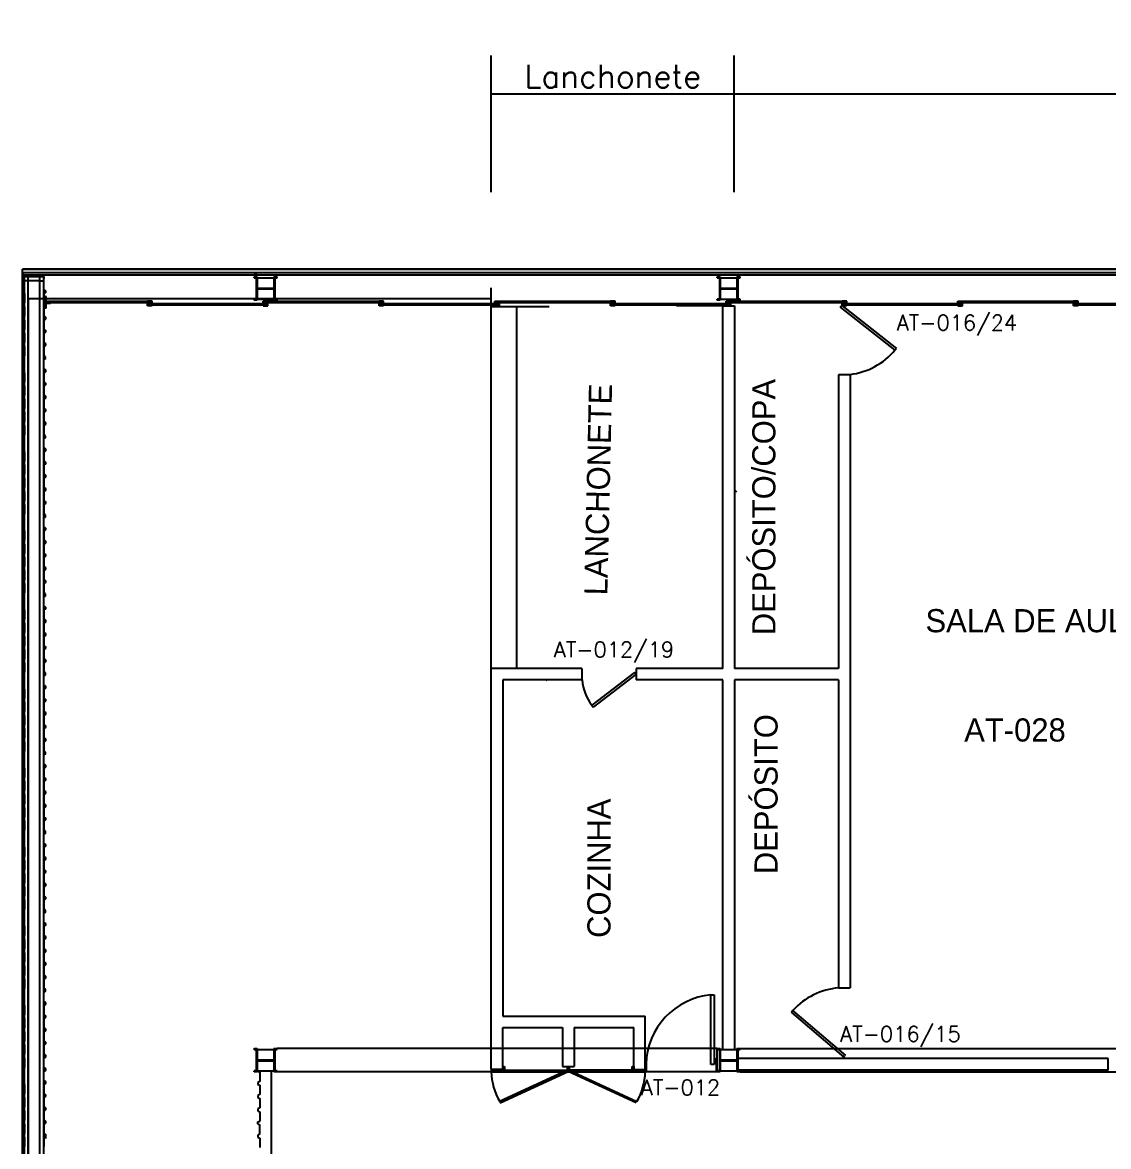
# Model space of a CAD drawing. Header units: millimetres. Extents: x 3281 to 3401, y 1379 to 1410.
# Drawn here: x 3281.09 to 3295.16, y 1395.43 to 1410 of the extents above; entities that cross this region are included whole.
import ezdxf
from ezdxf.enums import TextEntityAlignment as Align

# ---------------------------------------------------------------- set-up
doc = ezdxf.new("R2010")
doc.units = ezdxf.units.MM
for name, color, linetype in [('3', 2, 'Continuous'), ('ENDEREÇO', 2, 'Continuous'), ('MATRIZ', 2, 'Continuous'), ('MATRIZ-1', 1, 'Continuous'), ('TEXTO', 2, 'Continuous'), ('TEXTO-CENTRO-CUSTO', 2, 'Continuous')]:
    doc.layers.add(name, color=color, linetype=linetype)
doc.styles.add('FONTE', font='FONTE.shx', dxfattribs={"height": 0.4})
doc.styles.add('ROMANS', font='simplex.shx', dxfattribs={"height": 0.3})
doc.styles.add('UNB-100', font='simplex.shx', dxfattribs={"height": 0.2})
doc.dimstyles.new('1', dxfattribs={"dimtxt": 0.3, "dimasz": 0.18, "dimexe": 0.5, "dimexo": 1, "dimgap": 0.08, "dimtad": 1, "dimdec": 4, "dimzin": 12, "dimdsep": 46, "dimtxsty": 'ROMANS', "dimblk1": 'NONE', "dimblk2": 'NONE', "dimsah": 1, "dimcen": 0, "dimclrd": 2, "dimclre": 2, "dimclrt": 2, "dimadec": 0, "dimazin": 0, "dimtfac": 1, "dimtdec": 4, "dimtofl": 0, "dimtmove": 2, "dimatfit": 3, "dimldrblk": 'NONE', "dimfxl": 1, "dimtolj": 1, "dimtzin": 4, "dimarcsym": 0})

# ---------------------------------------------------------------- blocks, each defined once
blk = doc.blocks.new('*D33')
at = {"layer": 'DEFPOINTS', "color": 0, "linetype": 'Continuous', "transparency": 16777216}
for p in [(3290.313, 1409.069), (3290.313, 1406.799), (3338.322, 1406.799)]:
    blk.add_point(p, dxfattribs=at)
at = {"layer": 'TEXTO-CENTRO-CUSTO', "color": 2, "linetype": 'Continuous', "lineweight": -2, "transparency": 16777216}
for p, q in [((3290.313, 1407.799), (3290.313, 1409.569)), ((3338.322, 1407.799), (3338.322, 1409.569)), ((3338.322, 1409.069), (3290.313, 1409.069))]:
    blk.add_line(p, q, dxfattribs=at)
at = {"layer": 'TEXTO-CENTRO-CUSTO', "color": 2, "linetype": 'Continuous', "transparency": 16777216, "insert": (3314.318, 1409.299), "char_height": 0.3, "attachment_point": 5, "style": 'ROMANS'}
blk.add_mtext('\\A1;Salas de Aula', dxfattribs=at)
blk = doc.blocks.new('_NONE')
at = {"color": 0, "linetype": 'ByBlock'}
blk.add_circle((0, 0), 0.25, dxfattribs=at)
blk = doc.blocks.new('*D34')
at = {"layer": 'DEFPOINTS', "color": 0, "linetype": 'Continuous', "transparency": 16777216}
for p in [(3287.164, 1409.069), (3287.164, 1406.799), (3290.313, 1406.799)]:
    blk.add_point(p, dxfattribs=at)
at = {"layer": 'TEXTO-CENTRO-CUSTO', "color": 2, "linetype": 'Continuous', "lineweight": -2, "transparency": 16777216}
for p, q in [((3287.164, 1407.799), (3287.164, 1409.569)), ((3290.313, 1407.799), (3290.313, 1409.569)), ((3290.313, 1409.069), (3287.164, 1409.069))]:
    blk.add_line(p, q, dxfattribs=at)
at = {"layer": 'TEXTO-CENTRO-CUSTO', "color": 2, "linetype": 'Continuous', "transparency": 16777216, "insert": (3288.739, 1409.299), "char_height": 0.3, "attachment_point": 5, "style": 'ROMANS'}
blk.add_mtext('\\A1;Lanchonete', dxfattribs=at)

msp = doc.modelspace()

# ---------------------------------------------------------------- linework, layer by layer
msp.add_line((3287.16446, 1406.31487), (3287.16446, 1406.55773))
msp.add_lwpolyline([(3281.08946, 1406.79859), (3401.38888, 1406.79859), (3401.38888, 1382.29859), (3281.08946, 1382.29859)], close=True)
at = {"layer": 'MATRIZ'}
for p, q in [((3287.16446, 1401.62597), (3287.16446, 1406.31487)), ((3287.16446, 1406.31487), (3287.48946, 1406.31487)), ((3287.48946, 1406.31487), (3287.48946, 1401.62597)), ((3287.48946, 1406.31487), (3287.91446, 1406.31487)), ((3290.16446, 1406.32418), (3289.56446, 1406.32418)), ((3290.16446, 1401.62597), (3290.16446, 1406.32418)), ((3290.16446, 1406.32418), (3290.31446, 1406.32418)), ((3290.31446, 1406.32418), (3290.31446, 1401.62597)), ((3291.68607, 1406.30573), (3291.7046, 1406.32933)), ((3291.68607, 1406.30573), (3292.39434, 1405.74975)), ((3291.7046, 1406.32933), (3292.41287, 1405.77335)), ((3292.39434, 1405.74975), (3292.41287, 1405.77335)), ((3291.81446, 1405.42965), (3291.66446, 1405.42829)), ((3291.66446, 1405.42829), (3291.66446, 1401.62597)), ((3291.81446, 1405.42965), (3291.81446, 1397.48479)), ((3290.3442, 1403.90888), (3290.32266, 1403.92976)), ((3287.16446, 1396.4287), (3287.16446, 1401.62597)), ((3288.33946, 1401.62597), (3287.16446, 1401.62597)), ((3288.33946, 1401.62597), (3288.33946, 1401.47597)), ((3289.02118, 1401.57475), (3288.46531, 1401.14742)), ((3289.03946, 1401.55097), (3289.02118, 1401.57475)), ((3289.03946, 1401.62597), (3289.03946, 1401.47597)), ((3290.16446, 1401.62597), (3289.03946, 1401.62597)), ((3291.66446, 1401.62597), (3290.31446, 1401.62597)), ((3287.31446, 1401.47597), (3287.31446, 1397.12059)), ((3288.33946, 1401.47597), (3287.31446, 1401.47597)), ((3287.88946, 1401.47597), (3287.87151, 1401.46716)), ((3289.03946, 1401.55097), (3288.4836, 1401.12364)), ((3290.16446, 1401.47597), (3289.03946, 1401.47597)), ((3290.16446, 1396.68659), (3290.16446, 1401.47597)), ((3290.31446, 1401.47597), (3290.31446, 1396.68659)), ((3291.66446, 1401.47597), (3290.31446, 1401.47597)), ((3291.66446, 1401.47597), (3291.66446, 1397.48479)), ((3288.46531, 1401.14742), (3288.4836, 1401.12364)), ((3290.01064, 1397.39516), (3290.05064, 1397.39516)), ((3290.01064, 1396.49516), (3290.01064, 1397.39516)), ((3290.05064, 1397.39516), (3290.05064, 1396.49516)), ((3291.66446, 1397.48479), (3291.81486, 1397.48479)), ((3287.31446, 1397.12059), (3289.15957, 1397.12059)), ((3289.15957, 1396.4287), (3289.15957, 1397.12059)), ((3291.07247, 1397.19386), (3291.05302, 1397.17103)), ((3291.73848, 1396.58715), (3291.05302, 1397.17103)), ((3291.75793, 1396.60999), (3291.07247, 1397.19386)), ((3287.31446, 1396.97059), (3288.08701, 1396.97059)), ((3287.31446, 1396.4287), (3287.31446, 1396.97052)), ((3288.08701, 1396.97059), (3288.08701, 1396.46855)), ((3288.23701, 1396.97059), (3289.00957, 1396.97059)), ((3288.23701, 1396.97059), (3288.23701, 1396.46855)), ((3289.00957, 1396.4287), (3289.00957, 1396.97059)), ((3290.08946, 1396.39859), (3290.08946, 1396.69859)), ((3290.08946, 1396.68659), (3290.08946, 1396.69859)), ((3290.08946, 1396.69859), (3290.13146, 1396.69859)), ((3290.08946, 1396.68659), (3290.11946, 1396.68659)), ((3290.11946, 1396.68659), (3290.11946, 1396.41059)), ((3290.13146, 1396.69859), (3290.13146, 1396.39859)), ((3290.13146, 1396.68659), (3290.34746, 1396.68659)), ((3290.34746, 1396.69859), (3290.34746, 1396.39859)), ((3290.34746, 1396.69859), (3290.38946, 1396.69859)), ((3290.35946, 1396.68659), (3290.35946, 1396.41059)), ((3290.35946, 1396.68659), (3290.38946, 1396.68659)), ((3290.38946, 1396.68659), (3290.38946, 1396.69859)), ((3287.31446, 1396.41859), (3287.31446, 1396.46859)), ((3287.31446, 1396.46852), (3287.33446, 1396.46852)), ((3287.33446, 1396.46852), (3287.33446, 1396.41852)), ((3288.08701, 1396.46855), (3288.23701, 1396.46855)), ((3288.15201, 1396.41862), (3288.15201, 1396.46862)), ((3288.15201, 1396.46855), (3288.17201, 1396.46855)), ((3288.17201, 1396.46855), (3288.17201, 1396.41855)), ((3288.98957, 1396.41865), (3288.98957, 1396.46865)), ((3288.98957, 1396.46859), (3289.00957, 1396.46859)), ((3289.00957, 1396.46859), (3289.00957, 1396.41859)), ((3289.16457, 1396.57559), (3289.16957, 1396.57559)), ((3289.16457, 1396.57559), (3289.16457, 1396.41559)), ((3289.16957, 1396.57559), (3289.16957, 1396.41559)), ((3290.05064, 1396.49516), (3290.01064, 1396.49516)), ((3290.07946, 1396.57559), (3290.08446, 1396.57559)), ((3290.07946, 1396.57559), (3290.07946, 1396.41559)), ((3290.08446, 1396.57559), (3290.08446, 1396.41559)), ((3290.13146, 1396.55459), (3290.34746, 1396.55459)), ((3290.13146, 1396.54259), (3290.34746, 1396.54259)), ((3295.15957, 1396.57059), (3290.35946, 1396.57059)), ((3291.72139, 1396.60999), (3291.74084, 1396.58715)), ((3295.15957, 1396.42059), (3295.15957, 1396.57059)), ((3287.31446, 1396.4287), (3287.16446, 1396.4287)), ((3287.16446, 1396.41859), (3288.15338, 1396.41859)), ((3287.16446, 1396.41859), (3287.16446, 1396.39859)), ((3287.16446, 1396.39859), (3288.15901, 1396.39859)), ((3288.15201, 1396.41855), (3287.27045, 1396.01172)), ((3287.28091, 1395.99467), (3288.16201, 1396.40123)), ((3287.31446, 1396.41852), (3287.33446, 1396.41852)), ((3288.15201, 1396.41855), (3288.17201, 1396.41855)), ((3288.15201, 1396.41855), (3288.16201, 1396.40123)), ((3288.15901, 1396.41859), (3288.15901, 1396.39859)), ((3289.15957, 1396.41859), (3288.15938, 1396.41859)), ((3288.17201, 1396.41855), (3288.16201, 1396.40123)), ((3289.03934, 1395.99641), (3288.16201, 1396.40123)), ((3288.16501, 1396.41859), (3288.16501, 1396.39859)), ((3288.16501, 1396.39859), (3289.15957, 1396.39859)), ((3288.17201, 1396.41855), (3289.04981, 1396.01346)), ((3288.98957, 1396.41859), (3289.00957, 1396.41859)), ((3289.00957, 1396.4287), (3289.15957, 1396.4287)), ((3289.15957, 1396.41859), (3289.15957, 1396.39859)), ((3289.16457, 1396.41559), (3289.16957, 1396.41559)), ((3290.07946, 1396.41559), (3290.08446, 1396.41559)), ((3290.08946, 1396.39859), (3290.08946, 1396.41059)), ((3290.11946, 1396.41059), (3290.08946, 1396.41059)), ((3290.08946, 1396.39859), (3290.08946, 1396.41059)), ((3290.13146, 1396.39859), (3290.08946, 1396.39859)), ((3290.13146, 1396.41059), (3290.34746, 1396.41059)), ((3290.38946, 1396.39859), (3290.34746, 1396.39859)), ((3295.15957, 1396.42059), (3290.35946, 1396.42059)), ((3290.38946, 1396.41059), (3290.35946, 1396.41059)), ((3290.38946, 1396.39859), (3290.38946, 1396.41059)), ((3287.27367, 1396.01189), (3287.28367, 1395.99457))]:
    msp.add_line(p, q, dxfattribs=at)
at = {"layer": 'MATRIZ', "color": 1}
for centre, radius, start, end in [((3291.7046, 1406.33001), 0.90136, 277.001161, 319.927057), ((3290.09553, 1396.47282), 0.92624, 95.258505, 178.591344), ((3291.73845, 1396.58647), 0.90136, 94.708354, 137.63425)]:
    msp.add_arc(centre, radius, start, end, dxfattribs=at)
at = {"layer": 'MATRIZ'}
for centre, radius, start, end in [((3289.03946, 1401.55097), 0.70178, 186.134949, 215.101561), ((3287.97646, 1396.41859), 0.81225, 181.410941, 210.057733), ((3288.34757, 1396.41859), 0.81225, 329.942267, 358.589059)]:
    msp.add_arc(centre, radius, start, end, dxfattribs=at)
at = {"layer": 'MATRIZ-1'}
for p, q in [((3281.08946, 1382.29859), (3281.08946, 1406.79859)), ((3401.38888, 1406.79859), (3281.08946, 1406.79859)), ((3363.73388, 1406.75343), (3281.08946, 1406.75343)), ((3281.08946, 1406.75343), (3281.08946, 1406.72131)), ((3363.73388, 1406.72343), (3281.08946, 1406.72343)), ((3281.15746, 1406.72131), (3281.08946, 1406.72131)), ((3281.10293, 1406.67935), (3281.10293, 1406.70535)), ((3281.15746, 1406.70535), (3281.10293, 1406.70535)), ((3281.11446, 1406.64935), (3281.11446, 1406.69935)), ((3281.36446, 1406.69935), (3281.11446, 1406.69935)), ((3281.15746, 1406.70535), (3281.15746, 1406.72131)), ((3281.16446, 1406.64935), (3281.16446, 1406.69935)), ((3281.32046, 1406.72253), (3281.29646, 1406.72253)), ((3281.32146, 1406.72253), (3281.29646, 1406.72253)), ((3281.31446, 1406.64935), (3281.31446, 1406.69935)), ((3281.32146, 1406.70535), (3281.32146, 1406.72253)), ((3281.32146, 1406.70535), (3281.37041, 1406.70535)), ((3281.36446, 1406.70335), (3281.36446, 1406.70335)), ((3281.36446, 1406.70335), (3281.36446, 1406.70335)), ((3281.36446, 1406.64935), (3281.36446, 1406.69935)), ((3281.37041, 1406.67935), (3281.37041, 1406.70535)), ((3284.08946, 1406.74859), (3284.13146, 1406.74859)), ((3284.08946, 1406.69859), (3284.13146, 1406.69859)), ((3284.08946, 1406.68659), (3284.08946, 1406.69859)), ((3284.08946, 1406.68659), (3284.11946, 1406.68659)), ((3284.11946, 1406.68659), (3284.11946, 1406.41059)), ((3284.13146, 1406.69859), (3284.13146, 1406.39859)), ((3284.13146, 1406.68659), (3284.34746, 1406.68659)), ((3284.34746, 1406.69859), (3284.38946, 1406.69859)), ((3284.34746, 1406.69859), (3284.34746, 1406.39859)), ((3284.35946, 1406.68659), (3284.38946, 1406.68659)), ((3284.35946, 1406.68659), (3284.35946, 1406.41059)), ((3284.38946, 1406.68659), (3284.38946, 1406.69859)), ((3290.08946, 1406.68659), (3290.08946, 1406.69859)), ((3290.08946, 1406.69859), (3290.13146, 1406.69859)), ((3290.08946, 1406.68659), (3290.11946, 1406.68659)), ((3290.11946, 1406.68659), (3290.11946, 1406.41059)), ((3290.13146, 1406.69859), (3290.13146, 1406.39859)), ((3290.13146, 1406.68659), (3290.34746, 1406.68659)), ((3290.34746, 1406.69859), (3290.34746, 1406.39859)), ((3290.34746, 1406.69859), (3290.38946, 1406.69859)), ((3290.35946, 1406.68659), (3290.35946, 1406.41059)), ((3290.35946, 1406.68659), (3290.38946, 1406.68659)), ((3290.38946, 1406.68659), (3290.38946, 1406.69859)), ((3281.11446, 1406.53213), (3281.08946, 1406.51963)), ((3281.08946, 1406.51963), (3281.08946, 1406.49463)), ((3281.11446, 1406.53213), (3281.11446, 1406.65293)), ((3281.16446, 1406.64935), (3281.11446, 1406.64935)), ((3281.11446, 1391.28016), (3281.11446, 1406.60393)), ((3281.16413, 1391.33016), (3281.16413, 1406.64935)), ((3281.31446, 1406.64935), (3281.16446, 1406.64935)), ((3281.31413, 1391.33016), (3281.31413, 1406.64935)), ((3281.31446, 1406.64935), (3281.36446, 1406.64935)), ((3281.36446, 1391.28016), (3281.36446, 1406.64935)), ((3281.36446, 1406.42059), (3281.36446, 1406.64935)), ((3281.36446, 1406.53213), (3281.36446, 1406.64935)), ((3281.36446, 1406.53213), (3281.38946, 1406.51963)), ((3281.38946, 1406.51963), (3281.38946, 1406.49463)), ((3284.13146, 1406.55459), (3284.34746, 1406.55459)), ((3284.13146, 1406.54259), (3284.34746, 1406.54259)), ((3290.13146, 1406.55459), (3290.34746, 1406.55459)), ((3290.13146, 1406.54259), (3290.34746, 1406.54259)), ((3281.08946, 1406.49463), (3281.11446, 1406.48213)), ((3281.11446, 1406.48213), (3281.11446, 1406.36167)), ((3281.38946, 1406.49463), (3281.36446, 1406.48213)), ((3281.36446, 1406.48213), (3281.36446, 1406.36167)), ((3281.36446, 1406.43981), (3281.38946, 1406.43981)), ((3281.36446, 1406.43981), (3281.36446, 1406.41481)), ((3281.36446, 1406.41481), (3281.38946, 1406.41481)), ((3281.39446, 1406.44481), (3281.38946, 1406.44481)), ((3281.38946, 1406.29481), (3281.38946, 1406.44481)), ((3281.38946, 1406.41481), (3281.38946, 1406.43981)), ((3281.39446, 1406.29481), (3281.39446, 1406.44481)), ((3281.39446, 1406.38481), (3281.45446, 1406.38481)), ((3281.39446, 1406.35481), (3281.39446, 1406.38481)), ((3281.40146, 1406.37925), (3281.40146, 1406.36325)), ((3282.76246, 1406.37925), (3281.40146, 1406.37925)), ((3282.76946, 1406.38625), (3282.70946, 1406.38625)), ((3282.76246, 1406.36325), (3282.76246, 1406.37925)), ((3282.76946, 1406.35625), (3282.76946, 1406.38625)), ((3284.08946, 1406.39859), (3284.08946, 1406.41059)), ((3284.11946, 1406.41059), (3284.08946, 1406.41059)), ((3284.13146, 1406.39859), (3284.08946, 1406.39859)), ((3284.13146, 1406.41059), (3284.34746, 1406.41059)), ((3284.20946, 1406.38625), (3284.26946, 1406.38625)), ((3284.20946, 1406.35625), (3284.20946, 1406.38625)), ((3284.21646, 1406.36325), (3284.21646, 1406.37925)), ((3285.76246, 1406.37925), (3284.21646, 1406.37925)), ((3284.38946, 1406.39859), (3284.34746, 1406.39859)), ((3284.38946, 1406.41059), (3284.35946, 1406.41059)), ((3284.38946, 1406.39859), (3284.38946, 1406.41059)), ((3285.76946, 1406.38625), (3285.70946, 1406.38625)), ((3285.76246, 1406.36325), (3285.76246, 1406.37925)), ((3285.76946, 1406.35625), (3285.76946, 1406.38625)), ((3287.20946, 1406.38625), (3287.26946, 1406.38625)), ((3287.20946, 1406.35625), (3287.20946, 1406.38625)), ((3288.76246, 1406.37925), (3287.21646, 1406.37925)), ((3287.21646, 1406.36325), (3287.21646, 1406.37925)), ((3288.76946, 1406.38625), (3288.70946, 1406.38625)), ((3288.76246, 1406.36325), (3288.76246, 1406.37925)), ((3288.76946, 1406.35625), (3288.76946, 1406.38625)), ((3290.11946, 1406.41059), (3290.08946, 1406.41059)), ((3290.08946, 1406.39859), (3290.08946, 1406.41059)), ((3290.13146, 1406.39859), (3290.08946, 1406.39859)), ((3290.13146, 1406.41059), (3290.34746, 1406.41059)), ((3290.20946, 1406.38625), (3290.26946, 1406.38625)), ((3290.20946, 1406.35625), (3290.20946, 1406.38625)), ((3290.21646, 1406.36325), (3290.21646, 1406.37925)), ((3291.76246, 1406.37925), (3290.21646, 1406.37925)), ((3290.38946, 1406.39859), (3290.34746, 1406.39859)), ((3290.38946, 1406.41059), (3290.35946, 1406.41059)), ((3290.38946, 1406.39859), (3290.38946, 1406.41059)), ((3291.76946, 1406.38625), (3291.70946, 1406.38625)), ((3291.76246, 1406.36325), (3291.76246, 1406.37925)), ((3291.76946, 1406.35625), (3291.76946, 1406.38625)), ((3293.20946, 1406.38625), (3293.26946, 1406.38625)), ((3293.20946, 1406.35625), (3293.20946, 1406.38625)), ((3294.76246, 1406.37925), (3293.21646, 1406.37925)), ((3293.21646, 1406.36325), (3293.21646, 1406.37925)), ((3294.76946, 1406.38625), (3294.70946, 1406.38625)), ((3294.76246, 1406.36325), (3294.76246, 1406.37925)), ((3294.76946, 1406.35625), (3294.76946, 1406.38625)), ((3281.11446, 1406.36167), (3281.08946, 1406.34917)), ((3281.08946, 1406.34917), (3281.08946, 1406.32417)), ((3281.08946, 1406.32417), (3281.11446, 1406.31167)), ((3281.11446, 1406.31167), (3281.11446, 1406.19053)), ((3281.36446, 1406.32474), (3281.38946, 1406.32474)), ((3281.36446, 1406.32474), (3281.36446, 1406.29974)), ((3281.36446, 1406.29974), (3281.38946, 1406.29974)), ((3281.36446, 1406.29974), (3281.36446, 1406.19053)), ((3281.36446, 1406.27059), (3281.36446, 1406.19053)), ((3281.38946, 1406.29974), (3281.38946, 1406.32474)), ((3281.39446, 1406.29481), (3281.38946, 1406.29481)), ((3281.45446, 1406.35481), (3281.39446, 1406.35481)), ((3282.74946, 1406.36325), (3281.40146, 1406.36325)), ((3282.76246, 1406.36325), (3281.40146, 1406.36325)), ((3282.70946, 1406.35625), (3282.76946, 1406.35625)), ((3282.70946, 1406.32625), (3282.70946, 1406.35625)), ((3282.76946, 1406.32625), (3282.70946, 1406.32625)), ((3284.26246, 1406.34925), (3282.71646, 1406.34925)), ((3282.71646, 1406.34925), (3282.71646, 1406.33325)), ((3284.26246, 1406.33325), (3282.71646, 1406.33325)), ((3284.26946, 1406.35625), (3284.20946, 1406.35625)), ((3284.20946, 1406.32625), (3284.26946, 1406.32625)), ((3285.76246, 1406.36325), (3284.21646, 1406.36325)), ((3284.26246, 1406.34925), (3284.26246, 1406.33325)), ((3284.26946, 1406.32625), (3284.26946, 1406.35625)), ((3285.70946, 1406.35625), (3285.76946, 1406.35625)), ((3285.70946, 1406.32625), (3285.70946, 1406.35625)), ((3285.76946, 1406.32625), (3285.70946, 1406.32625)), ((3285.71646, 1406.34925), (3285.71646, 1406.33325)), ((3287.26246, 1406.34925), (3285.71646, 1406.34925)), ((3287.26246, 1406.33325), (3285.71646, 1406.33325)), ((3287.26946, 1406.35625), (3287.20946, 1406.35625)), ((3287.20946, 1406.32625), (3287.26946, 1406.32625)), ((3288.76246, 1406.36325), (3287.21646, 1406.36325)), ((3287.26246, 1406.34925), (3287.26246, 1406.33325)), ((3287.26946, 1406.32625), (3287.26946, 1406.35625)), ((3288.70946, 1406.35625), (3288.76946, 1406.35625)), ((3288.70946, 1406.32625), (3288.70946, 1406.35625)), ((3288.76946, 1406.32625), (3288.70946, 1406.32625)), ((3288.71646, 1406.34925), (3288.71646, 1406.33325)), ((3290.26246, 1406.34925), (3288.71646, 1406.34925)), ((3290.26246, 1406.33325), (3288.71646, 1406.33325)), ((3290.26946, 1406.35625), (3290.20946, 1406.35625)), ((3290.20946, 1406.32625), (3290.26946, 1406.32625)), ((3291.76246, 1406.36325), (3290.21646, 1406.36325)), ((3290.26246, 1406.34925), (3290.26246, 1406.33325)), ((3290.26946, 1406.32625), (3290.26946, 1406.35625)), ((3291.70946, 1406.35625), (3291.76946, 1406.35625)), ((3291.70946, 1406.32625), (3291.70946, 1406.35625)), ((3291.76946, 1406.32625), (3291.70946, 1406.32625)), ((3293.26246, 1406.34925), (3291.71646, 1406.34925)), ((3291.71646, 1406.34925), (3291.71646, 1406.33325)), ((3293.26246, 1406.33325), (3291.71646, 1406.33325)), ((3293.26946, 1406.35625), (3293.20946, 1406.35625)), ((3293.20946, 1406.32625), (3293.26946, 1406.32625)), ((3294.76246, 1406.36325), (3293.21646, 1406.36325)), ((3293.26246, 1406.34925), (3293.26246, 1406.33325)), ((3293.26946, 1406.32625), (3293.26946, 1406.35625)), ((3294.70946, 1406.35625), (3294.76946, 1406.35625)), ((3294.70946, 1406.32625), (3294.70946, 1406.35625)), ((3294.76946, 1406.32625), (3294.70946, 1406.32625)), ((3296.26246, 1406.34925), (3294.71646, 1406.34925)), ((3294.71646, 1406.34925), (3294.71646, 1406.33325)), ((3296.26246, 1406.33325), (3294.71646, 1406.33325)), ((3281.11446, 1406.19053), (3281.08946, 1406.17803)), ((3281.08946, 1406.17803), (3281.08946, 1406.15303)), ((3281.08946, 1406.15303), (3281.11446, 1406.14053)), ((3281.11446, 1406.14053), (3281.11446, 1406.01973)), ((3281.36446, 1406.19053), (3281.38946, 1406.17803)), ((3281.38946, 1406.15303), (3281.36446, 1406.14053)), ((3281.36446, 1406.14053), (3281.36446, 1406.01973)), ((3281.38946, 1406.17803), (3281.38946, 1406.15303)), ((3281.11446, 1406.01973), (3281.08946, 1406.00723)), ((3281.08946, 1406.00723), (3281.08946, 1405.98223)), ((3281.08946, 1405.98223), (3281.11446, 1405.96973)), ((3281.11446, 1405.96973), (3281.11446, 1405.84893)), ((3281.36446, 1406.01973), (3281.38946, 1406.00723)), ((3281.38946, 1405.98223), (3281.36446, 1405.96973)), ((3281.36446, 1405.96973), (3281.36446, 1405.84893)), ((3281.38946, 1406.00723), (3281.38946, 1405.98223)), ((3281.11446, 1405.84893), (3281.08946, 1405.83643)), ((3281.08946, 1405.83643), (3281.08946, 1405.81143)), ((3281.08946, 1405.81143), (3281.11446, 1405.79893)), ((3281.11446, 1405.79893), (3281.11446, 1405.67813)), ((3281.36446, 1405.84893), (3281.38946, 1405.83643)), ((3281.38946, 1405.81143), (3281.36446, 1405.79893)), ((3281.36446, 1405.79893), (3281.36446, 1405.67813)), ((3281.38946, 1405.83643), (3281.38946, 1405.81143)), ((3281.08946, 1405.66563), (3281.11446, 1405.67813)), ((3281.08946, 1405.64063), (3281.08946, 1405.66563)), ((3281.38946, 1405.66563), (3281.36446, 1405.67813)), ((3281.38946, 1405.64063), (3281.38946, 1405.66563)), ((3281.08946, 1405.64063), (3281.11446, 1405.62813)), ((3281.11446, 1405.50733), (3281.08946, 1405.49483)), ((3281.11446, 1405.50733), (3281.11446, 1405.62813)), ((3281.38946, 1405.64063), (3281.36446, 1405.62813)), ((3281.36446, 1405.50733), (3281.36446, 1405.62813)), ((3281.36446, 1405.50733), (3281.38946, 1405.49483)), ((3281.08946, 1405.49483), (3281.08946, 1405.46983)), ((3281.08946, 1405.46983), (3281.11446, 1405.45733)), ((3281.11446, 1405.45733), (3281.11446, 1405.33687)), ((3281.38946, 1405.46983), (3281.36446, 1405.45733)), ((3281.36446, 1405.45733), (3281.36446, 1405.33687)), ((3281.38946, 1405.49483), (3281.38946, 1405.46983)), ((3281.11446, 1405.33687), (3281.08946, 1405.32437)), ((3281.08946, 1405.32437), (3281.08946, 1405.29937)), ((3281.08946, 1405.29937), (3281.11446, 1405.28687)), ((3281.11446, 1405.28687), (3281.11446, 1405.16573)), ((3281.36446, 1405.33687), (3281.38946, 1405.32437)), ((3281.38946, 1405.29937), (3281.36446, 1405.28687)), ((3281.36446, 1405.28687), (3281.36446, 1405.16573)), ((3281.38946, 1405.32437), (3281.38946, 1405.29937)), ((3281.11446, 1405.16573), (3281.08946, 1405.15323)), ((3281.08946, 1405.15323), (3281.08946, 1405.12823)), ((3281.08946, 1405.12823), (3281.11446, 1405.11573)), ((3281.11446, 1405.11573), (3281.11446, 1404.99493)), ((3281.36446, 1405.16573), (3281.38946, 1405.15323)), ((3281.38946, 1405.12823), (3281.36446, 1405.11573)), ((3281.36446, 1405.11573), (3281.36446, 1404.99493)), ((3281.38946, 1405.15323), (3281.38946, 1405.12823)), ((3281.11446, 1404.99493), (3281.08946, 1404.98243)), ((3281.08946, 1404.98243), (3281.08946, 1404.95743)), ((3281.08946, 1404.95743), (3281.11446, 1404.94493)), ((3281.11446, 1404.94493), (3281.11446, 1404.82413)), ((3281.36446, 1404.99493), (3281.38946, 1404.98243)), ((3281.38946, 1404.95743), (3281.36446, 1404.94493)), ((3281.36446, 1404.94493), (3281.36446, 1404.82413)), ((3281.38946, 1404.98243), (3281.38946, 1404.95743)), ((3281.11446, 1404.82413), (3281.08946, 1404.81163)), ((3281.08946, 1404.81163), (3281.08946, 1404.78663)), ((3281.08946, 1404.78663), (3281.11446, 1404.77413)), ((3281.11446, 1404.77413), (3281.11446, 1404.65333)), ((3281.36446, 1404.82413), (3281.38946, 1404.81163)), ((3281.38946, 1404.78663), (3281.36446, 1404.77413)), ((3281.36446, 1404.77413), (3281.36446, 1404.65333)), ((3281.38946, 1404.81163), (3281.38946, 1404.78663)), ((3281.08946, 1404.64083), (3281.11446, 1404.65333)), ((3281.08946, 1404.61583), (3281.08946, 1404.64083)), ((3281.38946, 1404.64083), (3281.36446, 1404.65333)), ((3281.38946, 1404.61583), (3281.38946, 1404.64083)), ((3281.08946, 1404.61583), (3281.11446, 1404.60333)), ((3281.11446, 1404.48253), (3281.08946, 1404.47003)), ((3281.11446, 1404.48253), (3281.11446, 1404.60333)), ((3281.38946, 1404.61583), (3281.36446, 1404.60333)), ((3281.36446, 1404.48253), (3281.36446, 1404.60333)), ((3281.36446, 1404.48253), (3281.38946, 1404.47003)), ((3281.08946, 1404.47003), (3281.08946, 1404.44503)), ((3281.08946, 1404.44503), (3281.11446, 1404.43253)), ((3281.11446, 1404.43253), (3281.11446, 1404.31207)), ((3281.38946, 1404.44503), (3281.36446, 1404.43253)), ((3281.36446, 1404.43253), (3281.36446, 1404.31207)), ((3281.38946, 1404.47003), (3281.38946, 1404.44503)), ((3281.11446, 1404.31207), (3281.08946, 1404.29957)), ((3281.08946, 1404.29957), (3281.08946, 1404.27457)), ((3281.08946, 1404.27457), (3281.11446, 1404.26207)), ((3281.11446, 1404.26207), (3281.11446, 1404.14093)), ((3281.36446, 1404.31207), (3281.38946, 1404.29957)), ((3281.38946, 1404.27457), (3281.36446, 1404.26207)), ((3281.36446, 1404.26207), (3281.36446, 1404.14093)), ((3281.38946, 1404.29957), (3281.38946, 1404.27457)), ((3281.11446, 1404.14093), (3281.08946, 1404.12843)), ((3281.08946, 1404.12843), (3281.08946, 1404.10343)), ((3281.08946, 1404.10343), (3281.11446, 1404.09093)), ((3281.11446, 1404.09093), (3281.11446, 1403.97013)), ((3281.36446, 1404.14093), (3281.38946, 1404.12843)), ((3281.38946, 1404.10343), (3281.36446, 1404.09093)), ((3281.36446, 1404.09093), (3281.36446, 1403.97013)), ((3281.38946, 1404.12843), (3281.38946, 1404.10343)), ((3281.11446, 1403.97013), (3281.08946, 1403.95763)), ((3281.08946, 1403.95763), (3281.08946, 1403.93263)), ((3281.08946, 1403.93263), (3281.11446, 1403.92013)), ((3281.11446, 1403.92013), (3281.11446, 1403.79933)), ((3281.36446, 1403.97013), (3281.38946, 1403.95763)), ((3281.38946, 1403.93263), (3281.36446, 1403.92013)), ((3281.36446, 1403.92013), (3281.36446, 1403.79933)), ((3281.38946, 1403.95763), (3281.38946, 1403.93263)), ((3281.11446, 1403.79933), (3281.08946, 1403.78683)), ((3281.08946, 1403.78683), (3281.08946, 1403.76183)), ((3281.08946, 1403.76183), (3281.11446, 1403.74933)), ((3281.11446, 1403.74933), (3281.11446, 1403.62853)), ((3281.36446, 1403.79933), (3281.38946, 1403.78683)), ((3281.38946, 1403.76183), (3281.36446, 1403.74933)), ((3281.36446, 1403.74933), (3281.36446, 1403.62853)), ((3281.38946, 1403.78683), (3281.38946, 1403.76183)), ((3281.08946, 1403.61603), (3281.11446, 1403.62853)), ((3281.08946, 1403.59103), (3281.08946, 1403.61603)), ((3281.38946, 1403.61603), (3281.36446, 1403.62853)), ((3281.38946, 1403.59103), (3281.38946, 1403.61603)), ((3281.08946, 1403.59103), (3281.11446, 1403.57853)), ((3281.11446, 1403.45773), (3281.11446, 1403.57853)), ((3281.38946, 1403.59103), (3281.36446, 1403.57853)), ((3281.36446, 1403.45773), (3281.36446, 1403.57853)), ((3281.11446, 1403.45773), (3281.08946, 1403.44523)), ((3281.08946, 1403.44523), (3281.08946, 1403.42023)), ((3281.08946, 1403.42023), (3281.11446, 1403.40773)), ((3281.11446, 1403.40773), (3281.11446, 1403.28727)), ((3281.36446, 1403.45773), (3281.38946, 1403.44523)), ((3281.38946, 1403.42023), (3281.36446, 1403.40773)), ((3281.36446, 1403.40773), (3281.36446, 1403.28727)), ((3281.38946, 1403.44523), (3281.38946, 1403.42023)), ((3281.11446, 1403.28727), (3281.08946, 1403.27477)), ((3281.08946, 1403.27477), (3281.08946, 1403.24977)), ((3281.08946, 1403.24977), (3281.11446, 1403.23727)), ((3281.11446, 1403.23727), (3281.11446, 1403.11613)), ((3281.36446, 1403.28727), (3281.38946, 1403.27477)), ((3281.38946, 1403.24977), (3281.36446, 1403.23727)), ((3281.36446, 1403.23727), (3281.36446, 1403.11613)), ((3281.38946, 1403.27477), (3281.38946, 1403.24977)), ((3281.11446, 1403.11613), (3281.08946, 1403.10363)), ((3281.08946, 1403.10363), (3281.08946, 1403.07863)), ((3281.08946, 1403.07863), (3281.11446, 1403.06613)), ((3281.11446, 1403.06613), (3281.11446, 1402.94533)), ((3281.36446, 1403.11613), (3281.38946, 1403.10363)), ((3281.38946, 1403.07863), (3281.36446, 1403.06613)), ((3281.36446, 1403.06613), (3281.36446, 1402.94533)), ((3281.38946, 1403.10363), (3281.38946, 1403.07863)), ((3281.11446, 1402.94533), (3281.08946, 1402.93283)), ((3281.08946, 1402.93283), (3281.08946, 1402.90783)), ((3281.08946, 1402.90783), (3281.11446, 1402.89533)), ((3281.11446, 1402.89533), (3281.11446, 1402.77453)), ((3281.36446, 1402.94533), (3281.38946, 1402.93283)), ((3281.38946, 1402.90783), (3281.36446, 1402.89533)), ((3281.36446, 1402.89533), (3281.36446, 1402.77453)), ((3281.38946, 1402.93283), (3281.38946, 1402.90783)), ((3281.11446, 1402.77453), (3281.08946, 1402.76203)), ((3281.08946, 1402.76203), (3281.08946, 1402.73703)), ((3281.08946, 1402.73703), (3281.11446, 1402.72453)), ((3281.36446, 1402.77453), (3281.38946, 1402.76203)), ((3281.38946, 1402.73703), (3281.36446, 1402.72453)), ((3281.38946, 1402.76203), (3281.38946, 1402.73703)), ((3281.08946, 1402.59123), (3281.11446, 1402.60373)), ((3281.08946, 1402.56623), (3281.08946, 1402.59123)), ((3281.11446, 1402.72453), (3281.11446, 1402.60373)), ((3281.36446, 1402.72453), (3281.36446, 1402.60373)), ((3281.38946, 1402.59123), (3281.36446, 1402.60373)), ((3281.38946, 1402.56623), (3281.38946, 1402.59123)), ((3281.08946, 1402.56623), (3281.11446, 1402.55373)), ((3281.11446, 1402.43293), (3281.11446, 1402.55373)), ((3281.38946, 1402.56623), (3281.36446, 1402.55373)), ((3281.36446, 1402.43293), (3281.36446, 1402.55373)), ((3281.11446, 1402.43293), (3281.08946, 1402.42043)), ((3281.08946, 1402.42043), (3281.08946, 1402.39543)), ((3281.08946, 1402.39543), (3281.11446, 1402.38293)), ((3281.11446, 1402.38293), (3281.11446, 1402.26247)), ((3281.36446, 1402.43293), (3281.38946, 1402.42043)), ((3281.38946, 1402.39543), (3281.36446, 1402.38293)), ((3281.36446, 1402.38293), (3281.36446, 1402.26247)), ((3281.38946, 1402.42043), (3281.38946, 1402.39543)), ((3281.11446, 1402.26247), (3281.08946, 1402.24997)), ((3281.08946, 1402.24997), (3281.08946, 1402.22497)), ((3281.08946, 1402.22497), (3281.11446, 1402.21247)), ((3281.11446, 1402.21247), (3281.11446, 1402.09133)), ((3281.36446, 1402.26247), (3281.38946, 1402.24997)), ((3281.38946, 1402.22497), (3281.36446, 1402.21247)), ((3281.36446, 1402.21247), (3281.36446, 1402.09133)), ((3281.38946, 1402.24997), (3281.38946, 1402.22497)), ((3281.11446, 1402.09133), (3281.08946, 1402.07883)), ((3281.08946, 1402.07883), (3281.08946, 1402.05383)), ((3281.08946, 1402.05383), (3281.11446, 1402.04133)), ((3281.11446, 1402.04133), (3281.11446, 1401.92053)), ((3281.36446, 1402.09133), (3281.38946, 1402.07883)), ((3281.38946, 1402.05383), (3281.36446, 1402.04133)), ((3281.36446, 1402.04133), (3281.36446, 1401.92053)), ((3281.38946, 1402.07883), (3281.38946, 1402.05383)), ((3281.11446, 1401.92053), (3281.08946, 1401.90803)), ((3281.08946, 1401.90803), (3281.08946, 1401.88303)), ((3281.08946, 1401.88303), (3281.11446, 1401.87053)), ((3281.11446, 1401.87053), (3281.11446, 1401.74973)), ((3281.36446, 1401.92053), (3281.38946, 1401.90803)), ((3281.38946, 1401.88303), (3281.36446, 1401.87053)), ((3281.36446, 1401.87053), (3281.36446, 1401.74973)), ((3281.38946, 1401.90803), (3281.38946, 1401.88303)), ((3281.11446, 1401.74973), (3281.08946, 1401.73723)), ((3281.08946, 1401.73723), (3281.08946, 1401.71223)), ((3281.08946, 1401.71223), (3281.11446, 1401.69973)), ((3281.36446, 1401.74973), (3281.38946, 1401.73723)), ((3281.38946, 1401.71223), (3281.36446, 1401.69973)), ((3281.38946, 1401.73723), (3281.38946, 1401.71223)), ((3281.08946, 1401.56643), (3281.11446, 1401.57893)), ((3281.08946, 1401.54143), (3281.08946, 1401.56643)), ((3281.11446, 1401.69973), (3281.11446, 1401.57893)), ((3281.36446, 1401.69973), (3281.36446, 1401.57893)), ((3281.38946, 1401.56643), (3281.36446, 1401.57893)), ((3281.38946, 1401.54143), (3281.38946, 1401.56643)), ((3281.08946, 1401.54143), (3281.11446, 1401.52893)), ((3281.11446, 1401.40813), (3281.11446, 1401.52893)), ((3281.38946, 1401.54143), (3281.36446, 1401.52893)), ((3281.36446, 1401.40813), (3281.36446, 1401.52893)), ((3281.11446, 1401.40813), (3281.08946, 1401.39563)), ((3281.08946, 1401.39563), (3281.08946, 1401.37063)), ((3281.08946, 1401.37063), (3281.11446, 1401.35813)), ((3281.11446, 1401.35813), (3281.11446, 1401.23767)), ((3281.36446, 1401.40813), (3281.38946, 1401.39563)), ((3281.38946, 1401.37063), (3281.36446, 1401.35813)), ((3281.36446, 1401.35813), (3281.36446, 1401.23767)), ((3281.38946, 1401.39563), (3281.38946, 1401.37063)), ((3281.11446, 1401.23767), (3281.08946, 1401.22517)), ((3281.08946, 1401.22517), (3281.08946, 1401.20017)), ((3281.08946, 1401.20017), (3281.11446, 1401.18767)), ((3281.11446, 1401.18767), (3281.11446, 1401.06653)), ((3281.36446, 1401.23767), (3281.38946, 1401.22517)), ((3281.38946, 1401.20017), (3281.36446, 1401.18767)), ((3281.36446, 1401.18767), (3281.36446, 1401.06653)), ((3281.38946, 1401.22517), (3281.38946, 1401.20017)), ((3281.11446, 1401.06653), (3281.08946, 1401.05403)), ((3281.08946, 1401.05403), (3281.08946, 1401.02903)), ((3281.08946, 1401.02903), (3281.11446, 1401.01653)), ((3281.11446, 1401.01653), (3281.11446, 1400.89573)), ((3281.36446, 1401.06653), (3281.38946, 1401.05403)), ((3281.38946, 1401.02903), (3281.36446, 1401.01653)), ((3281.36446, 1401.01653), (3281.36446, 1400.89573)), ((3281.38946, 1401.05403), (3281.38946, 1401.02903)), ((3281.11446, 1400.89573), (3281.08946, 1400.88323)), ((3281.08946, 1400.88323), (3281.08946, 1400.85823)), ((3281.08946, 1400.85823), (3281.11446, 1400.84573)), ((3281.11446, 1400.84573), (3281.11446, 1400.72493)), ((3281.36446, 1400.89573), (3281.38946, 1400.88323)), ((3281.38946, 1400.85823), (3281.36446, 1400.84573)), ((3281.36446, 1400.84573), (3281.36446, 1400.72493)), ((3281.38946, 1400.88323), (3281.38946, 1400.85823)), ((3281.11446, 1400.72493), (3281.08946, 1400.71243)), ((3281.08946, 1400.71243), (3281.08946, 1400.68743)), ((3281.36446, 1400.72493), (3281.38946, 1400.71243)), ((3281.38946, 1400.71243), (3281.38946, 1400.68743)), ((3281.08946, 1400.68743), (3281.11446, 1400.67493)), ((3281.08946, 1400.54163), (3281.11446, 1400.55413)), ((3281.11446, 1400.67493), (3281.11446, 1400.55413)), ((3281.38946, 1400.68743), (3281.36446, 1400.67493)), ((3281.36446, 1400.67493), (3281.36446, 1400.55413)), ((3281.38946, 1400.54163), (3281.36446, 1400.55413)), ((3281.08946, 1400.51663), (3281.08946, 1400.54163)), ((3281.08946, 1400.51663), (3281.11446, 1400.50413)), ((3281.11446, 1400.38333), (3281.11446, 1400.50413)), ((3281.38946, 1400.51663), (3281.36446, 1400.50413)), ((3281.36446, 1400.38333), (3281.36446, 1400.50413)), ((3281.38946, 1400.51663), (3281.38946, 1400.54163)), ((3281.11446, 1400.38333), (3281.08946, 1400.37083)), ((3281.08946, 1400.37083), (3281.08946, 1400.34583)), ((3281.08946, 1400.34583), (3281.11446, 1400.33333)), ((3281.11446, 1400.33333), (3281.11446, 1400.21287)), ((3281.36446, 1400.38333), (3281.38946, 1400.37083)), ((3281.38946, 1400.34583), (3281.36446, 1400.33333)), ((3281.36446, 1400.33333), (3281.36446, 1400.21287)), ((3281.38946, 1400.37083), (3281.38946, 1400.34583)), ((3281.11446, 1400.21287), (3281.08946, 1400.20037)), ((3281.08946, 1400.20037), (3281.08946, 1400.17537)), ((3281.08946, 1400.17537), (3281.11446, 1400.16287)), ((3281.11446, 1400.16287), (3281.11446, 1400.04173)), ((3281.36446, 1400.21287), (3281.38946, 1400.20037)), ((3281.38946, 1400.17537), (3281.36446, 1400.16287)), ((3281.36446, 1400.16287), (3281.36446, 1400.04173)), ((3281.38946, 1400.20037), (3281.38946, 1400.17537)), ((3281.11446, 1400.04173), (3281.08946, 1400.02923)), ((3281.08946, 1400.02923), (3281.08946, 1400.00423)), ((3281.08946, 1400.00423), (3281.11446, 1399.99173)), ((3281.11446, 1399.99173), (3281.11446, 1399.87093)), ((3281.36446, 1400.04173), (3281.38946, 1400.02923)), ((3281.38946, 1400.00423), (3281.36446, 1399.99173)), ((3281.36446, 1399.99173), (3281.36446, 1399.87093)), ((3281.38946, 1400.02923), (3281.38946, 1400.00423)), ((3281.11446, 1399.87093), (3281.08946, 1399.85843)), ((3281.08946, 1399.85843), (3281.08946, 1399.83343)), ((3281.08946, 1399.83343), (3281.11446, 1399.82093)), ((3281.11446, 1399.82093), (3281.11446, 1399.70013)), ((3281.36446, 1399.87093), (3281.38946, 1399.85843)), ((3281.38946, 1399.83343), (3281.36446, 1399.82093)), ((3281.36446, 1399.82093), (3281.36446, 1399.70013)), ((3281.38946, 1399.85843), (3281.38946, 1399.83343)), ((3281.11446, 1399.70013), (3281.08946, 1399.68763)), ((3281.08946, 1399.68763), (3281.08946, 1399.66263)), ((3281.36446, 1399.70013), (3281.38946, 1399.68763)), ((3281.38946, 1399.68763), (3281.38946, 1399.66263)), ((3281.08946, 1399.66263), (3281.11446, 1399.65013)), ((3281.08946, 1399.51683), (3281.11446, 1399.52933)), ((3281.11446, 1399.65013), (3281.11446, 1399.52933)), ((3281.38946, 1399.66263), (3281.36446, 1399.65013)), ((3281.36446, 1399.65013), (3281.36446, 1399.52933)), ((3281.38946, 1399.51683), (3281.36446, 1399.52933)), ((3281.08946, 1399.49183), (3281.08946, 1399.51683)), ((3281.08946, 1399.49183), (3281.11446, 1399.47933)), ((3281.11446, 1399.35853), (3281.11446, 1399.47933)), ((3281.38946, 1399.49183), (3281.36446, 1399.47933)), ((3281.36446, 1399.35853), (3281.36446, 1399.47933)), ((3281.38946, 1399.49183), (3281.38946, 1399.51683)), ((3281.11446, 1399.35853), (3281.08946, 1399.34603)), ((3281.08946, 1399.34603), (3281.08946, 1399.32103)), ((3281.08946, 1399.32103), (3281.11446, 1399.30853)), ((3281.11446, 1399.30853), (3281.11446, 1399.18807)), ((3281.36446, 1399.35853), (3281.38946, 1399.34603)), ((3281.38946, 1399.32103), (3281.36446, 1399.30853)), ((3281.36446, 1399.30853), (3281.36446, 1399.18807)), ((3281.38946, 1399.34603), (3281.38946, 1399.32103)), ((3281.11446, 1399.18807), (3281.08946, 1399.17557)), ((3281.08946, 1399.17557), (3281.08946, 1399.15057)), ((3281.08946, 1399.15057), (3281.11446, 1399.13807)), ((3281.11446, 1399.13807), (3281.11446, 1399.01693)), ((3281.36446, 1399.18807), (3281.38946, 1399.17557)), ((3281.38946, 1399.15057), (3281.36446, 1399.13807)), ((3281.36446, 1399.13807), (3281.36446, 1399.01693)), ((3281.38946, 1399.17557), (3281.38946, 1399.15057)), ((3281.11446, 1399.01693), (3281.08946, 1399.00443)), ((3281.08946, 1399.00443), (3281.08946, 1398.97943)), ((3281.08946, 1398.97943), (3281.11446, 1398.96693)), ((3281.11446, 1398.96693), (3281.11446, 1398.84613)), ((3281.36446, 1399.01693), (3281.38946, 1399.00443)), ((3281.38946, 1398.97943), (3281.36446, 1398.96693)), ((3281.36446, 1398.96693), (3281.36446, 1398.84613)), ((3281.38946, 1399.00443), (3281.38946, 1398.97943)), ((3281.11446, 1398.84613), (3281.08946, 1398.83363)), ((3281.08946, 1398.83363), (3281.08946, 1398.80863)), ((3281.08946, 1398.80863), (3281.11446, 1398.79613)), ((3281.36446, 1398.84613), (3281.38946, 1398.83363)), ((3281.38946, 1398.80863), (3281.36446, 1398.79613)), ((3281.38946, 1398.83363), (3281.38946, 1398.80863)), ((3281.11446, 1398.67533), (3281.08946, 1398.66283)), ((3281.08946, 1398.66283), (3281.08946, 1398.63783)), ((3281.11446, 1398.79613), (3281.11446, 1398.67533)), ((3281.36446, 1398.79613), (3281.36446, 1398.67533)), ((3281.36446, 1398.67533), (3281.38946, 1398.66283)), ((3281.38946, 1398.66283), (3281.38946, 1398.63783)), ((3281.08946, 1398.63783), (3281.11446, 1398.62533)), ((3281.11446, 1398.62533), (3281.11446, 1398.50453)), ((3281.38946, 1398.63783), (3281.36446, 1398.62533)), ((3281.36446, 1398.62533), (3281.36446, 1398.50453)), ((3281.08946, 1398.49203), (3281.11446, 1398.50453)), ((3281.08946, 1398.46703), (3281.08946, 1398.49203)), ((3281.08946, 1398.46703), (3281.11446, 1398.45453)), ((3281.11446, 1398.33373), (3281.11446, 1398.45453)), ((3281.38946, 1398.49203), (3281.36446, 1398.50453)), ((3281.38946, 1398.46703), (3281.36446, 1398.45453)), ((3281.36446, 1398.33373), (3281.36446, 1398.45453)), ((3281.38946, 1398.46703), (3281.38946, 1398.49203)), ((3281.11446, 1398.33373), (3281.08946, 1398.32123)), ((3281.08946, 1398.32123), (3281.08946, 1398.29623)), ((3281.08946, 1398.29623), (3281.11446, 1398.28373)), ((3281.11446, 1398.28373), (3281.11446, 1398.16327)), ((3281.36446, 1398.33373), (3281.38946, 1398.32123)), ((3281.38946, 1398.29623), (3281.36446, 1398.28373)), ((3281.36446, 1398.28373), (3281.36446, 1398.16327)), ((3281.38946, 1398.32123), (3281.38946, 1398.29623)), ((3281.11446, 1398.16327), (3281.08946, 1398.15077)), ((3281.08946, 1398.15077), (3281.08946, 1398.12577)), ((3281.08946, 1398.12577), (3281.11446, 1398.11327)), ((3281.11446, 1398.11327), (3281.11446, 1397.99213)), ((3281.36446, 1398.16327), (3281.38946, 1398.15077)), ((3281.38946, 1398.12577), (3281.36446, 1398.11327)), ((3281.36446, 1398.11327), (3281.36446, 1397.99213)), ((3281.38946, 1398.15077), (3281.38946, 1398.12577)), ((3281.11446, 1397.99213), (3281.08946, 1397.97963)), ((3281.08946, 1397.97963), (3281.08946, 1397.95463)), ((3281.08946, 1397.95463), (3281.11446, 1397.94213)), ((3281.11446, 1397.94213), (3281.11446, 1397.82133)), ((3281.36446, 1397.99213), (3281.38946, 1397.97963)), ((3281.38946, 1397.95463), (3281.36446, 1397.94213)), ((3281.36446, 1397.94213), (3281.36446, 1397.82133)), ((3281.38946, 1397.97963), (3281.38946, 1397.95463)), ((3281.11446, 1397.82133), (3281.08946, 1397.80883)), ((3281.08946, 1397.80883), (3281.08946, 1397.78383)), ((3281.08946, 1397.78383), (3281.11446, 1397.77133)), ((3281.36446, 1397.82133), (3281.38946, 1397.80883)), ((3281.38946, 1397.78383), (3281.36446, 1397.77133)), ((3281.38946, 1397.80883), (3281.38946, 1397.78383)), ((3281.11446, 1397.65053), (3281.08946, 1397.63803)), ((3281.08946, 1397.63803), (3281.08946, 1397.61303)), ((3281.11446, 1397.77133), (3281.11446, 1397.65053)), ((3281.36446, 1397.77133), (3281.36446, 1397.65053)), ((3281.36446, 1397.65053), (3281.38946, 1397.63803)), ((3281.38946, 1397.63803), (3281.38946, 1397.61303)), ((3281.08946, 1397.61303), (3281.11446, 1397.60053)), ((3281.11446, 1397.60053), (3281.11446, 1397.47973)), ((3281.38946, 1397.61303), (3281.36446, 1397.60053)), ((3281.36446, 1397.60053), (3281.36446, 1397.47973)), ((3281.08946, 1397.46723), (3281.11446, 1397.47973)), ((3281.08946, 1397.44223), (3281.08946, 1397.46723)), ((3281.08946, 1397.44223), (3281.11446, 1397.42973)), ((3281.11446, 1397.30893), (3281.11446, 1397.42973)), ((3281.38946, 1397.46723), (3281.36446, 1397.47973)), ((3281.38946, 1397.44223), (3281.36446, 1397.42973)), ((3281.36446, 1397.30893), (3281.36446, 1397.42973)), ((3281.38946, 1397.44223), (3281.38946, 1397.46723)), ((3281.11446, 1397.30893), (3281.08946, 1397.29643)), ((3281.08946, 1397.29643), (3281.08946, 1397.27143)), ((3281.08946, 1397.27143), (3281.11446, 1397.25893)), ((3281.11446, 1397.25893), (3281.11446, 1397.13847)), ((3281.36446, 1397.30893), (3281.38946, 1397.29643)), ((3281.38946, 1397.27143), (3281.36446, 1397.25893)), ((3281.36446, 1397.25893), (3281.36446, 1397.13847)), ((3281.38946, 1397.29643), (3281.38946, 1397.27143)), ((3281.11446, 1397.13847), (3281.08946, 1397.12597)), ((3281.08946, 1397.12597), (3281.08946, 1397.10097)), ((3281.08946, 1397.10097), (3281.11446, 1397.08847)), ((3281.11446, 1397.08847), (3281.11446, 1396.96733)), ((3281.36446, 1397.13847), (3281.38946, 1397.12597)), ((3281.38946, 1397.10097), (3281.36446, 1397.08847)), ((3281.36446, 1397.08847), (3281.36446, 1396.96733)), ((3281.38946, 1397.12597), (3281.38946, 1397.10097)), ((3281.11446, 1396.96733), (3281.08946, 1396.95483)), ((3281.08946, 1396.95483), (3281.08946, 1396.92983)), ((3281.08946, 1396.92983), (3281.11446, 1396.91733)), ((3281.11446, 1396.91733), (3281.11446, 1396.79653)), ((3281.36446, 1396.96733), (3281.38946, 1396.95483)), ((3281.38946, 1396.92983), (3281.36446, 1396.91733)), ((3281.36446, 1396.91733), (3281.36446, 1396.79653)), ((3281.38946, 1396.95483), (3281.38946, 1396.92983)), ((3281.11446, 1396.79653), (3281.08946, 1396.78403)), ((3281.08946, 1396.78403), (3281.08946, 1396.75903)), ((3281.08946, 1396.75903), (3281.11446, 1396.74653)), ((3281.36446, 1396.79653), (3281.38946, 1396.78403)), ((3281.38946, 1396.75903), (3281.36446, 1396.74653)), ((3281.38946, 1396.78403), (3281.38946, 1396.75903)), ((3281.11446, 1396.62573), (3281.08946, 1396.61323)), ((3281.08946, 1396.61323), (3281.08946, 1396.58823)), ((3281.11446, 1396.74653), (3281.11446, 1396.62573)), ((3281.36446, 1396.74653), (3281.36446, 1396.62573)), ((3281.36446, 1396.62573), (3281.38946, 1396.61323)), ((3281.38946, 1396.61323), (3281.38946, 1396.58823)), ((3284.08946, 1396.69859), (3284.13146, 1396.69859)), ((3284.08946, 1396.68659), (3284.08946, 1396.69859)), ((3284.08946, 1396.68659), (3284.11946, 1396.68659)), ((3284.11946, 1396.68659), (3284.11946, 1396.41059)), ((3284.13146, 1396.69859), (3284.13146, 1396.39859)), ((3284.13146, 1396.68659), (3284.34746, 1396.68659)), ((3284.34746, 1396.69859), (3284.38946, 1396.69859)), ((3284.34746, 1396.69859), (3284.34746, 1396.39859)), ((3284.35946, 1396.68659), (3284.38946, 1396.68659)), ((3284.35946, 1396.68659), (3284.35946, 1396.41059)), ((3284.38946, 1396.68659), (3284.38946, 1396.69859)), ((3287.16446, 1396.69859), (3284.38946, 1396.69859)), ((3290.08946, 1396.69859), (3287.16446, 1396.69859)), ((3290.38946, 1396.69859), (3296.08946, 1396.69859)), ((3281.08946, 1396.58823), (3281.11446, 1396.57573)), ((3281.11446, 1396.57573), (3281.11446, 1396.45493)), ((3281.38946, 1396.58823), (3281.36446, 1396.57573)), ((3281.36446, 1396.57423), (3281.36446, 1396.57133)), ((3281.36446, 1396.45293), (3281.36446, 1396.57373)), ((3281.36446, 1396.45293), (3281.36446, 1396.57173)), ((3284.13146, 1396.55459), (3284.34746, 1396.55459)), ((3284.13146, 1396.54259), (3284.34746, 1396.54259)), ((3281.08946, 1396.44243), (3281.11446, 1396.45493)), ((3281.08946, 1396.41743), (3281.08946, 1396.44243)), ((3281.08946, 1396.41743), (3281.11446, 1396.40493)), ((3281.11446, 1396.28413), (3281.11446, 1396.40493)), ((3281.36446, 1396.45293), (3281.38946, 1396.44043)), ((3281.36446, 1396.45293), (3281.38946, 1396.44043)), ((3281.38946, 1396.41543), (3281.36446, 1396.40293)), ((3281.38946, 1396.41543), (3281.36446, 1396.40293)), ((3281.36446, 1396.28413), (3281.36446, 1396.40493)), ((3281.36446, 1396.28413), (3281.36446, 1396.40293)), ((3281.38946, 1396.44043), (3281.38946, 1396.41543)), ((3281.38946, 1396.44043), (3281.38946, 1396.41543)), ((3284.08946, 1396.39859), (3284.08946, 1396.41059)), ((3284.11946, 1396.41059), (3284.08946, 1396.41059)), ((3284.13146, 1396.39859), (3284.08946, 1396.39859)), ((3284.13146, 1396.41059), (3284.34746, 1396.41059)), ((3284.13946, 1396.41059), (3284.13946, 1396.40668)), ((3284.13946, 1396.40668), (3284.16446, 1396.39418)), ((3284.16446, 1396.39418), (3284.16446, 1396.27304)), ((3284.31446, 1392.68624), (3284.31446, 1396.41059)), ((3284.38946, 1396.39859), (3284.34746, 1396.39859)), ((3284.38946, 1396.41059), (3284.35946, 1396.41059)), ((3284.38946, 1396.39859), (3284.38946, 1396.41059)), ((3287.16446, 1396.39859), (3284.38946, 1396.39859)), ((3290.08946, 1396.39859), (3287.16446, 1396.39859)), ((3290.38946, 1396.39859), (3296.08946, 1396.39859)), ((3281.11446, 1396.28413), (3281.08946, 1396.27163)), ((3281.08946, 1396.27163), (3281.08946, 1396.24663)), ((3281.08946, 1396.24663), (3281.11446, 1396.23413)), ((3281.11446, 1396.23413), (3281.11446, 1396.11367)), ((3281.36446, 1396.28413), (3281.38946, 1396.27163)), ((3281.36446, 1396.28413), (3281.38946, 1396.27163)), ((3281.38946, 1396.24663), (3281.36446, 1396.23413)), ((3281.38946, 1396.24663), (3281.36446, 1396.23413)), ((3281.36446, 1396.23413), (3281.36446, 1396.11367)), ((3281.36446, 1396.23413), (3281.36446, 1396.11367)), ((3281.38946, 1396.27163), (3281.38946, 1396.24663)), ((3281.38946, 1396.27163), (3281.38946, 1396.24663)), ((3284.16446, 1396.27304), (3284.13946, 1396.26054)), ((3284.13946, 1396.26054), (3284.13946, 1396.23554)), ((3284.13946, 1396.23554), (3284.16446, 1396.22304)), ((3284.16446, 1396.22304), (3284.16446, 1396.10224)), ((3281.11446, 1396.11367), (3281.08946, 1396.10117)), ((3281.08946, 1396.10117), (3281.08946, 1396.07617)), ((3281.08946, 1396.07617), (3281.11446, 1396.06367)), ((3281.11446, 1396.06367), (3281.11446, 1395.94253)), ((3281.36446, 1396.11367), (3281.38946, 1396.10117)), ((3281.36446, 1396.11367), (3281.38946, 1396.10117)), ((3281.38946, 1396.07617), (3281.36446, 1396.06367)), ((3281.38946, 1396.07617), (3281.36446, 1396.06367)), ((3281.36446, 1396.06367), (3281.36446, 1395.94253)), ((3281.36446, 1396.06367), (3281.36446, 1395.94253)), ((3281.38946, 1396.10117), (3281.38946, 1396.07617)), ((3281.38946, 1396.10117), (3281.38946, 1396.07617)), ((3284.16446, 1396.10224), (3284.13946, 1396.08974)), ((3284.13946, 1396.08974), (3284.13946, 1396.06474)), ((3284.13946, 1396.06474), (3284.16446, 1396.05224)), ((3284.16446, 1396.05224), (3284.16446, 1395.93144)), ((3281.11446, 1395.94253), (3281.08946, 1395.93003)), ((3281.08946, 1395.93003), (3281.08946, 1395.90503)), ((3281.08946, 1395.90503), (3281.11446, 1395.89253)), ((3281.11446, 1395.89253), (3281.11446, 1395.77173)), ((3281.36446, 1395.94253), (3281.38946, 1395.93003)), ((3281.36446, 1395.94253), (3281.38946, 1395.93003)), ((3281.38946, 1395.90503), (3281.36446, 1395.89253)), ((3281.38946, 1395.90503), (3281.36446, 1395.89253)), ((3281.36446, 1395.89253), (3281.36446, 1395.77173)), ((3281.36446, 1395.89253), (3281.36446, 1395.77173)), ((3281.38946, 1395.93003), (3281.38946, 1395.90503)), ((3281.38946, 1395.93003), (3281.38946, 1395.90503)), ((3284.16446, 1395.93144), (3284.13946, 1395.91894)), ((3284.13946, 1395.91894), (3284.13946, 1395.89394)), ((3284.13946, 1395.89394), (3284.16446, 1395.88144)), ((3281.11446, 1395.77173), (3281.08946, 1395.75923)), ((3281.08946, 1395.75923), (3281.08946, 1395.73423)), ((3281.36446, 1395.77173), (3281.38946, 1395.75923)), ((3281.36446, 1395.77173), (3281.38946, 1395.75923)), ((3281.38946, 1395.75923), (3281.38946, 1395.73423)), ((3281.38946, 1395.75923), (3281.38946, 1395.73423)), ((3284.13946, 1395.74814), (3284.16446, 1395.76064)), ((3284.13946, 1395.72314), (3284.13946, 1395.74814)), ((3284.16446, 1395.88144), (3284.16446, 1395.76064)), ((3281.08946, 1395.73423), (3281.11446, 1395.72173)), ((3281.11446, 1395.60093), (3281.08946, 1395.58843)), ((3281.11446, 1395.72173), (3281.11446, 1395.60093)), ((3281.38946, 1395.73423), (3281.36446, 1395.72173)), ((3281.38946, 1395.73423), (3281.36446, 1395.72173)), ((3281.36446, 1395.72173), (3281.36446, 1395.60093)), ((3281.36446, 1395.72173), (3281.36446, 1395.60093)), ((3281.36446, 1395.60093), (3281.38946, 1395.58843)), ((3281.36446, 1395.60093), (3281.38946, 1395.58843)), ((3284.13946, 1395.72314), (3284.16446, 1395.71064)), ((3284.16446, 1395.58984), (3284.16446, 1395.71064)), ((3281.08946, 1395.58843), (3281.08946, 1395.56343)), ((3281.08946, 1395.56343), (3281.11446, 1395.55093)), ((3281.11446, 1395.55093), (3281.11446, 1395.43013)), ((3281.38946, 1395.56343), (3281.36446, 1395.55093)), ((3281.36446, 1395.55093), (3281.36446, 1395.43013)), ((3281.36446, 1395.55093), (3281.36446, 1395.43013)), ((3281.38946, 1395.53218), (3281.36446, 1395.55093)), ((3281.38946, 1395.58843), (3281.38946, 1395.56343)), ((3281.38946, 1395.58843), (3281.38946, 1395.53218)), ((3284.16446, 1395.58984), (3284.13946, 1395.57734)), ((3284.13946, 1395.57734), (3284.13946, 1395.55234)), ((3284.13946, 1395.55234), (3284.16446, 1395.53984)), ((3284.16446, 1395.53984), (3284.16446, 1395.41938))]:
    msp.add_line(p, q, dxfattribs=at)
at = {"layer": 'MATRIZ-1', "color": 1}
for p, q in [((3281.16494, 1406.41467), (3281.16494, 1382.69458)), ((3287.16415, 1406.41467), (3281.16494, 1406.41467))]:
    msp.add_line(p, q, dxfattribs=at)

# ---------------------------------------------------------------- texts
at = {"layer": '3', "style": 'FONTE'}
for s, rotation, p in [('DEPÓSITO/COPA', 90, (3290.84582, 1405.37738)), ('LANCHONETE', 88.696345, (3288.73007, 1405.31152)), ('DEPÓSITO', 90, (3290.87388, 1401.03275)), ('COZINHA', 90, (3288.70925, 1399.93863))]:
    msp.add_text(s, height=0.3, rotation=rotation, dxfattribs=at).set_placement(p, align=Align.RIGHT)
for s, p in [('SALA DE AULA', (3295.64464, 1402.0944)), ('AT-028', (3294.60796, 1400.67825))]:
    msp.add_text(s, height=0.3, dxfattribs=at).set_placement(p, align=Align.RIGHT)
at = {"layer": 'ENDEREÇO', "style": 'UNB-100'}
for s, p in [('AT-012/19', (3289.53482, 1401.76944)), ('AT-012', (3290.13059, 1396.09425))]:
    msp.add_text(s, height=0.2, dxfattribs=at).set_placement(p, align=Align.RIGHT)
at = {"layer": 'TEXTO', "style": 'UNB-100'}
for s, p in [('AT-016/24', (3293.97881, 1406.00632)), ('AT-016/15', (3293.24614, 1396.78812))]:
    msp.add_text(s, height=0.2, dxfattribs=at).set_placement(p, align=Align.RIGHT)

# ---------------------------------------------------------------- dimensions: what is measured, and where the dimension line sits
at = {"layer": 'TEXTO-CENTRO-CUSTO', "linetype": 'Continuous'}
for base, p1, p2, text, picture, middle in [((3290.31323, 1409.06851), (3338.32184, 1406.79859), (3290.31323, 1406.79859), 'Salas de Aula', '*D33', (3314.31753, 1409.29851)), ((3287.16415, 1409.06851), (3290.31323, 1406.79859), (3287.16415, 1406.79859), 'Lanchonete', '*D34', (3288.73869, 1409.29851))]:
    dim = msp.add_linear_dim(base=base, p1=p1, p2=p2, text=text, dimstyle='1', dxfattribs=at)
    dim.commit()
    dim.dimension.update_dxf_attribs({"geometry": picture, "text_midpoint": middle})

doc.saveas('drawing.dxf')
